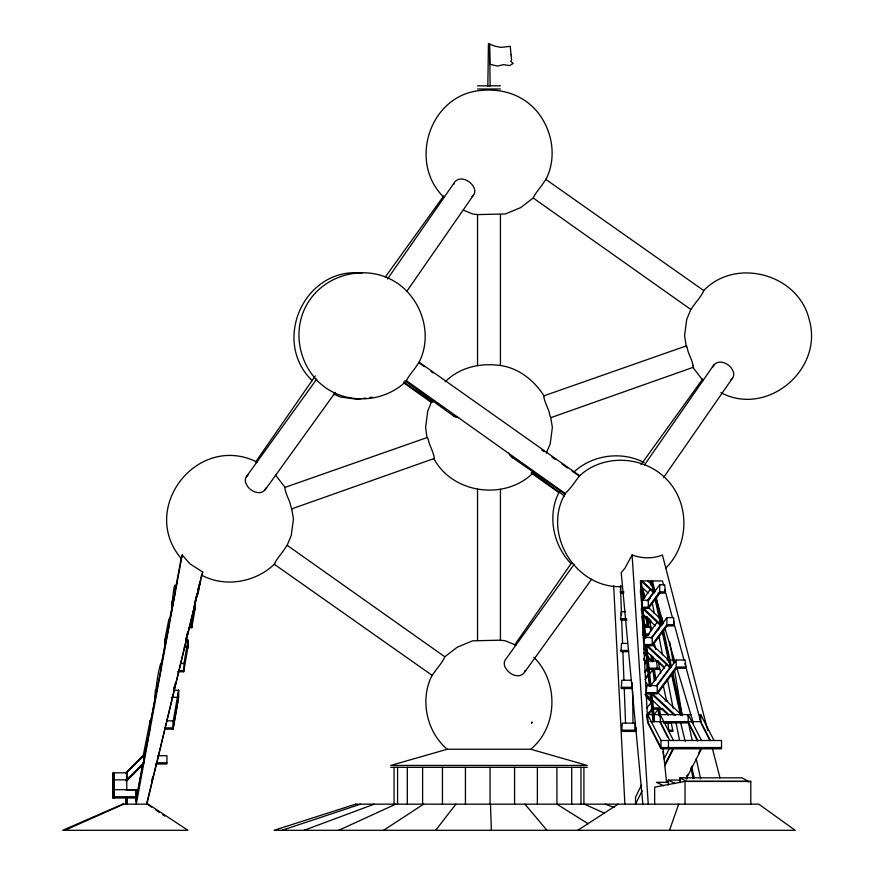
<?xml version="1.0" encoding="UTF-8"?>
<svg xmlns="http://www.w3.org/2000/svg" width="874" height="874" viewBox="0 0 874 874"><rect width="100%" height="100%" fill="white"/><g stroke="black" fill="none" stroke-linecap="round" stroke-linejoin="round"><path stroke-width="1.31" d="M162.127 663.453L160.707 663.453C154.764 683.326 154.774 714.724 155.299 690.252L156.599 690.252M170.244 619.393L168.846 619.393L164.804 639.976L164.683 647.011L164.694 639.976L166.005 639.976L166.497 637.332M172.571 604.884C170.157 624.134 173.664 581.614 175.106 585.558L176.472 585.558M178.471 690.252L178.372 698.544L173.052 729.124M183.66 671.745L187.976 647.011L187.877 639.976L185.845 639.976L187.779 632.066M143.423 764.018L143.828 755.737L126.566 772.824L113.183 772.824L112.844 797.995L136.442 797.995L136.442 789.703L114.079 789.703L113.893 772.824M112.986 797.995L113.183 772.824M125.812 797.995L125.889 804.167L125.889 797.132M487.834 86.329L488.435 43.7L489.538 43.7L490.15 86.329M623.872 592.889L620.354 592.889L620.857 585.766M626.844 620.059L620.616 620.059L621.217 611.767L625.194 611.767M628.635 651.687L620.922 651.687L621.523 643.406L627.466 643.406M632.634 688.526L621.272 688.526L621.873 680.234L630.886 680.234M636.512 731.418L621.676 731.418L622.288 723.137L634.885 723.137L634.885 730.172L636.567 728.053M659.717 591.84L665.442 591.84L664.666 584.804L659.717 584.804L659.717 591.84L648.322 607.222L641.778 607.222L642.554 600.187M666.906 624.692L674.367 624.692L673.592 617.645L666.906 617.645L666.906 624.692L652.212 644.52L643.69 644.52L644.466 637.485M646.935 685.577L646.159 692.612L657.226 692.612L676.17 667.048L676.17 660.001L685.107 660.001L685.882 667.048L676.17 667.048M524.957 670.992L525.056 670.358M453.846 184.414L453.956 183.791M178.613 690.252L173.281 720.832L173.281 727.878L178.613 697.299L178.613 690.252L173.598 690.252L175.521 682.386M177.575 671.745L183.78 671.745L183.999 663.453L187.976 639.976L187.746 648.268M194.946 602.645L192.029 619.393L192.029 626.439M191.799 627.685L195.175 608.402L195.175 602.536M198.059 593.85L200.31 580.948M146.832 804.167L202.735 572.044L189.866 563.763L182.207 554.968L136.268 804.167L136.3 789.703L136.224 801.829M157.659 755.737L167.01 755.737L166.792 764.018L155.638 764.018M166.836 720.832L173.434 720.832L173.216 729.124L164.541 729.124M191.253 619.393L192.116 619.393L191.898 627.685L189.254 627.685M198.354 587.721L198.354 592.605L198.125 593.85L197.404 593.85M143.227 762.773L142.855 764.018L143.565 764.018L126.566 781.105L126.708 772.824L126.817 790.249M136.005 800.147L142.506 765.318M150.525 722.437L156.031 692.962M161.035 666.174L165.284 643.395M169.294 621.96L172.549 604.535M175.554 588.464L181.311 557.645M136.016 801.491L142.997 764.018L134.563 772.452M144.603 754.404L145.346 750.416M150.568 722.481L160.707 670.5L160.707 663.453M155.288 697.299L155.943 693.781M161.264 665.322L168.846 626.439L168.846 619.393M164.683 647.011L165.568 642.324M167.48 632.066L167.972 629.422M169.458 621.512L175.106 592.605L175.106 585.558M174.177 596.254L173.227 601.367L171.916 601.367L171.992 608.402M175.608 588.606L177.324 580.948M194.946 609.648L195.099 602L194.476 604.557M151.563 720.832L150.099 720.832L143.227 755.737L126.14 772.824M144.505 756.316L150.099 727.878L150.099 720.832M182.207 554.968L181.322 558.661C138.278 508.209 197.743 432.422 257.043 462.106M515.977 645.209L505.391 640.828L500.431 640.172L472.583 640.828L457.299 647.164L444.779 656.767L444.232 658.22A11.395 1.278 -52.5 0 1 436.913 668.763L431.898 675.689C419.717 699.899 426.599 731.866 447.248 749.236L529.436 749.236M665.769 568.089C689.914 544.251 689.914 502.288 665.769 478.449C643.188 455.758 603.377 453.726 579.681 475.74L576.206 480.208A11.428 1.289 -52.5 0 1 567.619 491.068L565.249 493.57C541.978 533.249 575.147 588.049 620.955 586.662M720.941 392.677C767.23 417.302 824.007 369.309 809.149 319.425C798.486 274.174 735.908 256.912 703.723 290.55L703.177 292.003A11.395 1.278 -52.5 0 1 695.846 302.546L690.831 309.472L686.713 319.425L684.55 335.834L686.232 345.907A11.143 1.322 82.5 0 1 686.702 346.945M156.446 764.018L200.507 580.948L198.944 586.214M146.559 804.167L156.249 764.018M151.737 780.853L152.688 776.975M173.576 690.099L174.538 686.123M185.834 639.692L187.779 631.738M194.552 603.879L196.814 594.593M198.748 586.64L200.037 581.33M200.692 578.675L201.654 574.699M195.415 600.678L197.338 592.791M202.735 572.044L202.244 573.836A74.519 0.808 -76.4 0 1 201.752 574.863M434.05 458.959L434.181 457.299A11.373 1.486 67.5 0 0 429.921 445.172L429.025 442.561A11.143 1.562 82.5 0 0 427.364 437.47L284.99 487.375L284.99 489.036A11.373 1.256 67.5 0 0 289.37 501.152L290.244 503.774A11.143 1.322 82.5 0 0 291.752 508.865L434.269 458.468M669.528 830.3L678.672 804.167M463.176 210.055L472.583 213.955L477.543 214.6L505.391 213.955L520.686 207.619L533.206 198.005L533.872 196.563A11.395 1.082 -52.5 0 1 541.323 186.02L546.086 179.083C557.841 155.834 551.702 126.326 533.806 107.906C518.675 92.841 498.322 87.957 477.543 90.852C428.555 97.604 408.573 163.733 444.178 197.546M432.379 675.536L274.261 564.222L274.939 562.78A11.395 1.082 -52.5 0 1 282.378 552.237L287.153 545.3L291.271 535.347L293.435 518.948L291.752 508.865M419.116 362.197C433.58 333.792 420.995 296.657 393.704 280.947C364.436 263.795 323.904 274.654 307.124 304.141C289.982 333.42 300.842 373.952 330.328 390.722C354.407 404.411 386.395 400.543 406.235 381.119L406.902 379.666A11.395 1.082 -52.5 0 1 414.352 369.123L419.116 362.197L579.681 475.74M432.149 400.401L427.768 410.988L425.616 427.386L426.905 437.208M546.316 453.202L550.216 443.795L552.368 427.386L550.686 417.313A11.143 1.322 82.5 0 1 549.178 412.211L548.304 409.6A11.373 1.256 67.5 0 1 543.923 397.473L543.934 395.824L686.298 345.907A11.143 1.562 82.5 0 1 687.958 351.009L688.865 353.62A11.373 1.486 67.5 0 1 693.126 365.747M560.114 491.549L558.868 492.586C547.113 515.835 553.253 545.343 571.148 563.763M543.704 396.304L543.934 395.824C534.298 380.485 518.675 368.074 500.431 365.507C480.471 362.732 459.746 367.2 445.183 381.796M247.976 475.106A11.395 8.336 27.3 0 0 247.145 485.649C250.63 492.084 262.637 496.454 266.024 487.878M641.505 784.972L635.551 797.132L635.551 804.167L642.084 790.85M712.889 366.905C716.396 358.384 728.446 362.601 731.964 369.123A11.395 8.412 26.1 0 1 730.937 379.666M664.109 758.96L669.571 748.22M664.688 764.848L673.188 748.177M664.928 765.657L673.504 748.81M686.625 776.768L687.838 774.386M690.875 768.432L692.088 766.05M698.774 752.94L701.199 748.177M686.188 778.898L701.527 748.81M707.711 730.336L662.405 554.968C652.933 558.956 641.658 558.541 632.11 554.968L625.019 568.089L621.206 572.645L642.871 804.167M255.514 462.149L315.263 375.984M387.477 279.035L454.993 181.683C460.336 176.013 469.513 180.208 473.031 186.02A11.395 8.412 26.1 0 1 472.004 196.563M406.88 291.217L473.621 194.968M514.447 645.263L571.88 562.441M644.499 464.913L713.927 364.786M663.519 477.641L732.565 378.081M385.226 277.134L443.741 195.94M246.392 476.701L316.77 379.054M265.019 489.986L335.398 392.339M641.003 464.629L702.685 379.054M574.196 564.254L505.336 659.804A11.395 8.336 27.3 0 0 506.09 668.763C509.586 674.477 518.686 678.814 523.963 673.1L591.589 579.276M642.106 600.569L650.3 589.502M647.121 600.875L653.807 591.84L652.233 585.154L647.765 580.948M648.322 607.222L648.322 600.187L659.717 584.804M645.602 637.823L657.226 622.135M651.064 638.107L660.995 624.692L659.531 617.994L648.191 607.332M652.212 644.52L652.212 637.485L666.906 617.645M650.617 685.915L666.501 664.48M656.145 686.09L670.271 667.048L668.796 660.34L652.222 644.662M657.226 692.612L657.226 685.577L676.17 660.001M658.067 630.165L659.662 628.035M667.168 625.904L652.332 645.733L643.756 645.733L647.656 721.651L660.984 747.543L721.509 747.543M648.53 600.449L650.114 598.329M659.979 593.053L648.442 608.435L641.298 608.435L641.571 611.112M435.678 830.3L455.9 804.167M644.783 664.306L647.306 661.115M644.783 671.352L647.306 668.162L647.306 664.644M646.006 676.989L647.634 674.936M646.629 708.29L651.665 701.931M647.47 714.276L652.507 707.907L652.507 700.872M647.678 715.456L652.67 709.153L662.689 709.153M653.359 715.456L658.351 709.153M644.936 672.587L647.47 669.408M645.11 679.513L653.151 669.408M406.377 380.649L565.249 493.57M125.998 772.824L143.085 755.737M129.407 777.019L126.566 779.859L126.566 772.824M143.795 755.737L143.795 762.773L126.708 779.859L113.751 779.859M125.998 780.875L131.755 775.26M274.873 563.763C255.907 582.292 225.383 587.841 201.741 575.234M533.806 472.211C506.144 500.715 453.256 494.258 434.105 459.079M573.836 472.058C592.375 454.808 621.698 450.787 644.127 462.586M530.179 749.236L530.736 749.236C558.016 726.797 558.857 681.775 533.806 657.237M383.599 830.3L423.584 804.167M577.78 830.3L618.082 804.167M338.708 830.3L395.725 804.167M64.862 830.3L123.758 804.167M304.054 830.3L374.225 804.167M551.079 417.575L692.995 367.397L693.126 365.747M282.007 830.3L360.536 804.167M545.605 179.246L703.723 290.55M447.248 749.236L390.711 765.438L587.273 765.438L530.736 749.236M750.788 804.167L750.788 781.356L685.041 781.356L654.648 787.157L654.648 804.167M748.144 781.859L750.788 781.356M360.809 398.719L357.029 399.221L340.62 397.058L333.573 394.141M363.333 398.391L365.856 398.052M369.647 397.561L372.171 397.222M477.543 85.816L500.431 85.816M477.543 88.995L500.431 88.995M650.376 584.804L652.856 584.804M620.343 591.643L623.817 591.643M653.479 591.84L655.052 591.84L652.485 580.948M175.106 592.605L175.171 585.558M197.699 592.605L198.354 592.605M658.133 593.053L665.769 593.053L672.456 617.645M642.532 597.674L644.881 597.674M641.418 600.187L648.322 600.187M620.606 618.814L626.647 618.814M660.93 625.904L642.543 608.435M666.807 625.904L674.695 625.904L683.971 660.001M168.846 626.439L168.933 619.393M189.56 626.439L192.127 626.439M642.838 626.986L650.879 626.986M649.557 634.021L642.838 634.021L642.838 631.684M643.002 635.267L648.421 635.267M643.33 637.485L652.212 637.485M184.13 647.011L187.976 647.011M620.901 650.442L628.57 650.442M666.917 660.001L674.433 660.001M648.628 661.115L656.582 661.115L657.434 669.408M180.645 663.453L183.999 663.453M669.932 667.048L671.505 667.048L663.377 629.881M647.306 668.162L659.619 668.162M648.716 669.408L659.881 669.408M160.707 670.5L160.827 663.453M178.952 670.5L184.01 670.5M645.799 685.577L657.226 685.577M621.261 687.281L632.175 687.281L632.175 682.583M171.315 697.299L178.613 697.299M665.136 700.872L667.67 700.872M652.507 707.907L660.526 707.907M690.842 714.615L646.509 714.615L647.842 722.864L660.984 748.81L721.509 748.81L721.509 740.496L660.984 740.496L647.656 714.615L647.656 721.651M714.047 740.496L700.719 714.615L699.582 714.615L700.915 722.864M650.158 721.651L700.719 721.651L710.42 740.486M663.901 722.864L688.384 722.864L697.572 741.01M663.956 723.137L671.276 723.137L673.035 731.418L668.861 731.418L668.02 723.137M150.099 727.878L150.262 720.832M165.142 727.878L173.445 727.878M621.665 730.172L636.032 730.172M668.632 730.172L672.772 730.172M143.052 755.737L145.139 755.737M143.041 762.773L143.839 762.773M156.741 762.773L167.021 762.773M390.711 767.339L587.273 767.339M679.95 777.827L741.862 777.827L748.614 781.422L686.691 781.422L679.95 777.827L679.95 782.711M668.184 784.961L668.184 780.078L680.3 780.078M113.183 780.875L113.325 772.824M113.893 781.105L113.751 772.824M668.544 782.317L656.429 782.317L663.781 785.792M125.922 789.932L135.208 789.932M136.442 796.749L114.079 796.749L114.079 789.703M458.544 417.575L456.173 417.313A11.143 8.838 -77.7 0 1 452.208 414.538M362.076 273.114C304.829 266.526 270.984 340.849 312.215 380.649M605.245 804.167L614.127 807.434M584.356 804.167L604.207 813.071M668.184 780.078L675.34 783.596M508.996 453.256A11.373 9.669 -43.7 0 0 512.033 457.31L514.349 458.468M588.136 823.767L556.967 804.167L556.869 767.339M148.285 804.921L151.595 807.161M155.998 810.143L159.308 812.383M162.619 814.623L164.815 816.119M541.88 450.154L544.12 451.716M551.964 457.146L555.318 459.484M562.037 464.138L567.641 468.027M572.12 471.13L578.839 475.795M403.602 382.069L432.728 402.28M512.033 457.299L565.205 494.192M533.206 198.005L690.831 309.472M403.46 382.692L431.21 402.313M531.119 472.954L558.868 492.586M287.153 545.3L444.779 656.767M418.897 362.743L424.371 366.687M430.937 371.428L433.133 373.001M404.738 380.747L454.01 416.275M531.72 472.299L564.56 495.984M642.543 613.952L655.358 625.904M646.432 645.733L670.533 668.249M643.417 648.432L664.622 668.249M651.436 693.825L674.247 715.161M668.337 715.161L645.536 693.825L657.346 693.825L676.432 668.249L686.21 668.249L700.719 721.651L700.719 714.615M642.215 580.948L653.807 591.84M641.199 580.948L654.08 593.053M641.232 586.53L648.169 593.053M643.013 607.791L660.995 624.692M646.29 616.421L651.185 621.01M646.902 645.088L670.271 667.048M657.652 660.733L663.399 666.141M657.456 692.35L680.551 714.047M651.917 693.18L675.373 715.227M662.787 708.956L668.588 714.397M643.788 659.946L646.509 662.7M646.192 696.862L651.687 702.423M641.177 588.333L643.013 590.201M641.975 596.046L643.723 597.816M642.969 615.569L650.464 623.184M643.1 622.528L647.623 627.128M643.898 623.566L646.716 626.418M643.515 652.561L652.091 661.257M643.974 653.239L645.81 655.107M647.645 656.975L652.244 661.64M643.625 658.657L647.372 662.459M645.394 682.113L649.087 685.861M645.034 694.557L651.611 701.232M524.946 804.167L546.927 830.3M693.038 367.528L703.111 380.649M275.649 475.139L284.946 487.255M692.175 740.191L688.188 721.651L688.188 714.615L701.527 740.496M688.188 721.651L697.889 740.486M673.504 740.496L660.176 714.615L660.373 722.864L667.725 737.383M660.176 721.651L669.877 740.486M701.516 724.043L709.874 740.551M650.671 580.948L652.059 585.569M655.817 598.056L663.486 623.588M664.939 628.428L675.132 662.35M676.913 668.249L693.322 722.864M663.53 584.804L662.481 580.948L640.424 580.948L641.778 607.222M664.808 589.491L665.442 591.84M673.417 621.174L674.367 624.692M684.921 663.519L685.882 667.048M712.474 748.789L719.968 777.805M680.66 722.864L685.205 741.228M691.705 767.448L694.306 777.947M651.578 580.948L654.145 591.84M650.911 580.948L653.195 590.638M696.261 758.851L700.642 778.843M656.177 597.008L662.241 624.692L660.668 624.692L655.183 599.64M672.63 672.161L682.037 715.14M656.669 602.284L657.248 604.917M657.827 607.55L658.974 612.827M664.459 637.845L665.038 640.5M665.617 643.155L666.775 648.464M667.354 651.119L668.523 656.429M677.667 698.206L678.803 703.417M679.371 706.028L680.507 711.239M655.566 598.329L661.334 624.692M662.754 631.203L670.598 667.048M672.008 673.461L681.119 715.14M662.088 631.203L668.774 661.738M671.625 674.761L680.464 715.14M642.521 587.546L644.477 596.789M649.207 619.098L651.633 630.504M654.287 643.024L655.653 649.491M658.122 661.115L660.711 673.341M663.213 685.14L666.556 700.872M652.255 602.798L654.375 613.472M658.865 636.141L662.568 654.812M667.321 678.814L673.133 708.159M676.039 722.82L679.469 740.158M686.603 776.167L687.128 778.832M669.713 642.051L672.904 660.81M674.499 670.194L682.266 715.74M691.17 767.995L692.995 778.712M662.951 751.629L664.021 758.359M643.056 588.868L644.367 598.111M643.34 592.834L643.712 595.467M641.953 587.546L643.439 598.111M647.667 617.984L648.89 627.346M652.681 656.319L653.37 661.585M654.397 669.408L655.784 680.027M659.597 709.153L660.449 715.719M646.858 616.651L648.257 627.346M652.037 656.319L652.725 661.585M653.752 669.408L655.139 680.027M658.952 709.153L659.815 715.719M646.924 619.327L647.273 621.993M652.102 658.952L652.452 661.585M653.818 672.062L654.167 674.717M659.182 713.097L659.531 715.719M645.93 616.651L647.328 627.346M650.944 655.008L651.807 661.585M652.834 669.408L654.397 681.359M658.035 709.153L658.887 715.719M688.133 714.615L688.395 716.964M673.297 660.001L673.679 663.519M661.782 617.645L662.558 624.692M663.06 748.614L666.589 782.492M642.871 608.435L645.941 637.845M646.76 645.733L650.944 685.915M651.775 693.825L654.681 721.651M642.761 613.777L643.046 616.454M643.734 623.14L644.018 625.806M644.575 631.159L644.848 633.825M646.378 648.41L646.651 651.086M647.208 656.45L647.492 659.127M648.049 664.491L648.333 667.168M648.89 672.521L649.164 675.198M651.523 697.802L651.796 700.456M652.496 707.077L652.769 709.732M653.315 715.03L653.599 717.685M641.964 608.435L645.023 637.845M645.853 645.733L650.038 685.915M650.868 693.825L653.763 721.651M642.128 616.454L644.367 637.845M645.187 645.733L649.371 685.915M650.201 693.825L653.096 721.651M650.289 626.986L650.704 631.684M632.11 554.968L648.246 804.167M641.844 608.435L643.69 644.52M613.668 585.7L624.877 804.167M641.527 580.948L642.445 600.656M641.112 586.203L641.287 590.147M640.62 580.948L641.527 600.656M640.38 590.147L640.566 594.091M620.42 585.7L621.523 615.285M621.654 618.814L622.572 643.406M622.878 651.687L623.938 680.234M624.255 688.526L625.544 723.137M490.478 804.167L491.385 830.3M126.894 797.995L126.894 797.372L126.817 804.167L126.817 797.132M113.893 779.859L114.079 797.995M632.656 691.214L632.973 723.454M685.041 781.356L685.041 804.167M668.446 740.496L668.446 748.81M660.984 740.496L660.984 747.543M583.919 767.339L583.919 804.167M580.959 767.339L580.959 804.167M571.727 767.339L571.727 804.167M537.368 767.339L537.368 804.167M514.578 767.339L514.578 804.167M500.431 214.6L500.431 365.507M500.431 489.265L500.431 640.172M490.052 767.339L490.052 804.167M477.543 214.6L477.543 365.507M477.543 489.265L477.543 640.172M465.438 767.339L465.438 804.167M442.441 767.339L442.441 804.167M422.612 767.339L422.612 804.167M407.306 767.339L407.306 804.167M397.572 767.339L397.572 804.167M394.065 767.339L394.065 804.167M198.289 587.907L198.289 592.605M114.221 789.703L114.221 797.995M511.05 54.701L511.585 59.803L510.777 61.355L513.158 63.441L509.542 65.605L503.621 64.643L497.317 66.042L489.724 64.239L489.473 44.028L494.804 46.147L501.021 47.382L510.263 46.344L511.05 54.701M531.96 722.164L531.665 723.082L531.96 722.164M122.71 804.167L62.688 830.3L187.932 830.3L148.23 804.167L122.71 804.167M355.609 804.167L274.065 830.3L795.176 830.3L758.818 804.167L355.609 804.167"/></g></svg>
